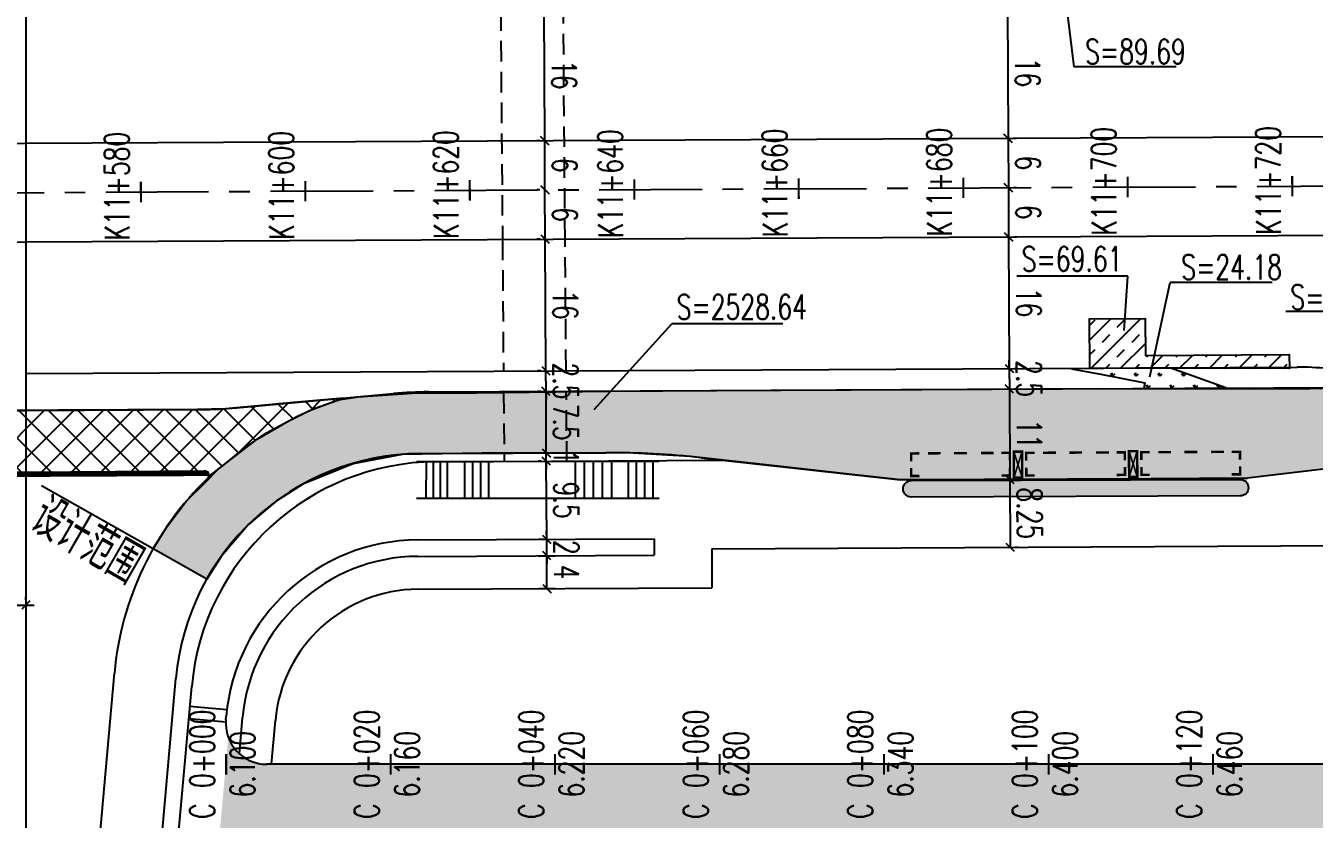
# Model space of a CAD drawing. Extents: x 113363 to 119694, y 18926 to 19620.
# Drawn here: x 115733.2 to 115889.9, y 19198.3 to 19294.8 of the extents above; entities that cross this region are included whole.
import ezdxf
from ezdxf.enums import TextEntityAlignment as Align

# ---------------------------------------------------------------- set-up
doc = ezdxf.new("R2010")
doc.units = 0
for name, pattern in [('CENTER', [2, 1.25, -0.25, 0.25, -0.25]), ('CONTINOUS', [0]), ('DASHED2', [9.525, 6.35, -3.175]), ('HIDDENX2', [0.75, 0.5, -0.25])]:
    doc.linetypes.add(name, pattern=pattern)
for name, color, linetype in [('AXIS', 2, 'Continuous'), ('FW', 4, 'Continuous'), ('SGFW', 4, 'Continuous'), ('SZ-ZH-DIM', 7, 'Continuous'), ('人行道', 1, 'Continuous'), ('公交站', 3, 'Continuous'), ('地下通道', 6, 'Continuous'), ('对应标注', 1, 'Continuous'), ('挡土墙', 183, 'DASHED2'), ('树池绿化', 3, 'Continuous'), ('横断面宽度标注', 7, 'Continuous'), ('现状', 5, 'Continuous'), ('立道牙', 5, 'Continuous'), ('综合填充层', 12, 'Continuous'), ('计量填充层1', 30, 'Continuous'), ('计量填充层2', 241, 'Continuous'), ('计量填充层5', 100, 'Continuous'), ('辅助填充', 3, 'Continuous')]:
    doc.layers.add(name, color=color, linetype=linetype)
doc.styles.add('gpsxw', font='txt.shx', dxfattribs={"width": 0.7, "bigfont": 'hztxt.shx'})
doc.styles.add('hysztext', font='txtd.shx', dxfattribs={"width": 0.7, "bigfont": 'hztxt.shx'})
doc.styles.add('HZTXT', font='ROMANS', dxfattribs={"width": 0.75, "bigfont": 'HZTXT'})
doc.styles.get("Standard").update_dxf_attribs({"font": 'txtd.shx', "width": 0.7, "bigfont": 'hztxt.shx'})
doc.styles.add('txtd', font='txtd.shx', dxfattribs={"width": 0.7, "bigfont": 'hztxt.shx'})
doc.styles.add('XBT', font='', dxfattribs={"width": 0.85})
doc.styles.get('XBT').set_extended_font_data('宋体')
doc.dimstyles.get("Standard").update_dxf_attribs({"dimtxt": 3, "dimasz": 1, "dimexe": 1, "dimexo": 0.625, "dimgap": 0.9, "dimtad": 1, "dimdsep": 46, "dimtxsty": 'txtd', "dimblk": 'OBLIQUE', "dimcen": 0.09, "dimclrd": 256, "dimadec": 0, "dimazin": 0, "dimtfac": 1, "dimtix": 1, "dimtmove": 2, "dimatfit": 3, "dimfxl": 1, "dimtolj": 1, "dimtzin": 0, "dimlwd": -1, "dimarcsym": 0})
doc.dimstyles.new('横断面', dxfattribs={"dimtxt": 3, "dimasz": 1, "dimexe": 1, "dimexo": 0.625, "dimgap": 0.9, "dimtad": 1, "dimdsep": 46, "dimtxsty": 'Standard', "dimblk": 'OBLIQUE', "dimcen": 0.09, "dimadec": 0, "dimazin": 0, "dimtfac": 1, "dimtix": 1, "dimtmove": 2, "dimatfit": 3, "dimfxl": 1, "dimtolj": 1, "dimtzin": 0, "dimarcsym": 0})

# ---------------------------------------------------------------- blocks, each defined once
blk = doc.blocks.new('_Oblique')
at = {"color": 0, "linetype": 'ByBlock', "lineweight": -2}
blk.add_line((-0.5, -0.5), (0.5, 0.5), dxfattribs=at)
blk = doc.blocks.new('*U212')
at = {"layer": '横断面宽度标注', "linetype": 'CONTINOUS', "transparency": 16777216}
blk.add_line((115852.61, 19297.15), (115852.69, 19281.15), dxfattribs=at)
at = {"layer": '横断面宽度标注', "color": 0, "linetype": 'CONTINOUS', "lineweight": -2, "transparency": 16777216}
for p, q in [((115853.23, 19297.15), (115853.61, 19297.15)), ((115853.31, 19281.15), (115853.69, 19281.15))]:
    blk.add_line(p, q, dxfattribs=at)
at = {"layer": '横断面宽度标注', "linetype": 'CONTINOUS', "transparency": 16777216}
for p, rotation in [((115852.61, 19297.15), 90.28595695185403), ((115852.69, 19281.15), 270.285956951854)]:
    blk.add_blockref('_Oblique', p, dxfattribs=dict(at, rotation=rotation))
at = {"layer": '横断面宽度标注', "color": 0, "linetype": 'CONTINOUS', "transparency": 16777216, "insert": (115855.05, 19289.16), "char_height": 3, "width": 0.000000001, "attachment_point": 5, "rotation": 270.286, "style": 'txtd'}
blk.add_mtext('\\A1;16', dxfattribs=at)
blk = doc.blocks.new('*U214')
at = {"layer": '横断面宽度标注', "linetype": 'CONTINOUS', "transparency": 16777216}
blk.add_line((115852.69, 19281.15), (115852.72, 19275.15), dxfattribs=at)
at = {"layer": '横断面宽度标注', "color": 0, "linetype": 'CONTINOUS', "lineweight": -2, "transparency": 16777216}
for p, q in [((115853.31, 19281.15), (115853.69, 19281.15)), ((115853.34, 19275.15), (115853.72, 19275.15))]:
    blk.add_line(p, q, dxfattribs=at)
at = {"layer": '横断面宽度标注', "linetype": 'CONTINOUS', "transparency": 16777216}
for p, rotation in [((115852.69, 19281.15), 90.28595695185403), ((115852.72, 19275.15), 270.285956951854)]:
    blk.add_blockref('_Oblique', p, dxfattribs=dict(at, rotation=rotation))
at = {"layer": '横断面宽度标注', "color": 0, "linetype": 'CONTINOUS', "transparency": 16777216, "insert": (115855.1, 19278.16), "char_height": 3, "width": 0.000000001, "attachment_point": 5, "rotation": 270.286, "style": 'txtd'}
blk.add_mtext('\\A1;6', dxfattribs=at)
blk = doc.blocks.new('*U215')
at = {"layer": '横断面宽度标注', "linetype": 'CONTINOUS', "transparency": 16777216}
blk.add_line((115852.72, 19275.15), (115852.75, 19269.15), dxfattribs=at)
at = {"layer": '横断面宽度标注', "color": 0, "linetype": 'CONTINOUS', "lineweight": -2, "transparency": 16777216}
for p, q in [((115853.34, 19275.15), (115853.72, 19275.15)), ((115853.37, 19269.15), (115853.75, 19269.15))]:
    blk.add_line(p, q, dxfattribs=at)
at = {"layer": '横断面宽度标注', "linetype": 'CONTINOUS', "transparency": 16777216}
for p, rotation in [((115852.72, 19275.15), 90.28595695185403), ((115852.75, 19269.15), 270.285956951854)]:
    blk.add_blockref('_Oblique', p, dxfattribs=dict(at, rotation=rotation))
at = {"layer": '横断面宽度标注', "color": 0, "linetype": 'CONTINOUS', "transparency": 16777216, "insert": (115855.13, 19272.16), "char_height": 3, "width": 0.000000001, "attachment_point": 5, "rotation": 270.286, "style": 'txtd'}
blk.add_mtext('\\A1;6', dxfattribs=at)
blk = doc.blocks.new('*U216')
at = {"layer": '横断面宽度标注', "linetype": 'CONTINOUS', "transparency": 16777216}
blk.add_line((115852.75, 19269.15), (115852.83, 19253.15), dxfattribs=at)
at = {"layer": '横断面宽度标注', "color": 0, "linetype": 'CONTINOUS', "lineweight": -2, "transparency": 16777216}
for p, q in [((115853.37, 19269.15), (115853.75, 19269.15)), ((115853.45, 19253.15), (115853.83, 19253.15))]:
    blk.add_line(p, q, dxfattribs=at)
at = {"layer": '横断面宽度标注', "linetype": 'CONTINOUS', "transparency": 16777216}
for p, rotation in [((115852.75, 19269.15), 90.28595695185403), ((115852.83, 19253.15), 270.285956951854)]:
    blk.add_blockref('_Oblique', p, dxfattribs=dict(at, rotation=rotation))
at = {"layer": '横断面宽度标注', "color": 0, "linetype": 'CONTINOUS', "transparency": 16777216, "insert": (115855.19, 19261.16), "char_height": 3, "width": 0.000000001, "attachment_point": 5, "rotation": 270.286, "style": 'txtd'}
blk.add_mtext('\\A1;16', dxfattribs=at)
blk = doc.blocks.new('*U217')
at = {"layer": '横断面宽度标注', "linetype": 'CONTINOUS', "transparency": 16777216}
for p, q in [((115852.83, 19253.15), (115852.82, 19254.15)), ((115852.83, 19253.15), (115852.84, 19250.65)), ((115852.84, 19250.65), (115852.84, 19249.65))]:
    blk.add_line(p, q, dxfattribs=at)
at = {"layer": '横断面宽度标注', "color": 0, "linetype": 'CONTINOUS', "lineweight": -2, "transparency": 16777216}
for p, q in [((115853.45, 19253.15), (115853.83, 19253.15)), ((115853.46, 19250.65), (115853.84, 19250.65))]:
    blk.add_line(p, q, dxfattribs=at)
at = {"layer": '横断面宽度标注', "linetype": 'CONTINOUS', "transparency": 16777216}
for p, rotation in [((115852.83, 19253.15), 270.285956951854), ((115852.84, 19250.65), 90.28595695185403)]:
    blk.add_blockref('_Oblique', p, dxfattribs=dict(at, rotation=rotation))
at = {"layer": '横断面宽度标注', "color": 0, "linetype": 'CONTINOUS', "transparency": 16777216, "insert": (115855.23, 19251.91), "char_height": 3, "width": 0.000000001, "attachment_point": 5, "rotation": 270.286, "style": 'txtd'}
blk.add_mtext('\\A1;2.5', dxfattribs=at)
blk = doc.blocks.new('*U218')
at = {"layer": '横断面宽度标注', "linetype": 'CONTINOUS', "transparency": 16777216}
blk.add_line((115852.84, 19250.65), (115852.89, 19239.65), dxfattribs=at)
at = {"layer": '横断面宽度标注', "color": 0, "linetype": 'CONTINOUS', "lineweight": -2, "transparency": 16777216}
for p, q in [((115853.46, 19250.65), (115853.84, 19250.65)), ((115853.52, 19239.65), (115853.89, 19239.65))]:
    blk.add_line(p, q, dxfattribs=at)
at = {"layer": '横断面宽度标注', "linetype": 'CONTINOUS', "transparency": 16777216}
for p, rotation in [((115852.84, 19250.65), 90.28595695185403), ((115852.89, 19239.65), 270.285956951854)]:
    blk.add_blockref('_Oblique', p, dxfattribs=dict(at, rotation=rotation))
at = {"layer": '横断面宽度标注', "color": 0, "linetype": 'CONTINOUS', "transparency": 16777216, "insert": (115855.27, 19245.16), "char_height": 3, "width": 0.000000001, "attachment_point": 5, "rotation": 270.286, "style": 'txtd'}
blk.add_mtext('\\A1;11', dxfattribs=at)
blk = doc.blocks.new('*U219')
at = {"layer": '横断面宽度标注', "linetype": 'CONTINOUS', "transparency": 16777216}
blk.add_line((115852.89, 19239.65), (115852.93, 19231.4), dxfattribs=at)
at = {"layer": '横断面宽度标注', "color": 0, "linetype": 'CONTINOUS', "lineweight": -2, "transparency": 16777216}
for p, q in [((115853.52, 19239.65), (115853.89, 19239.65)), ((115853.56, 19231.4), (115853.93, 19231.4))]:
    blk.add_line(p, q, dxfattribs=at)
at = {"layer": '横断面宽度标注', "linetype": 'CONTINOUS', "transparency": 16777216}
for p, rotation in [((115852.89, 19239.65), 90.28595695185403), ((115852.93, 19231.4), 270.285956951854)]:
    blk.add_blockref('_Oblique', p, dxfattribs=dict(at, rotation=rotation))
at = {"layer": '横断面宽度标注', "color": 0, "linetype": 'CONTINOUS', "transparency": 16777216, "insert": (115855.31, 19235.53), "char_height": 3, "width": 0.000000001, "attachment_point": 5, "rotation": 270.286, "style": 'txtd'}
blk.add_mtext('\\A1;8.25', dxfattribs=at)
blk = doc.blocks.new('*U220')
at = {"layer": '横断面宽度标注', "color": 0, "linetype": 'CONTINOUS', "lineweight": -2, "transparency": 16777216}
for p, q in [((115795.6, 19230.36), (115797.6, 19230.37)), ((115795.62, 19226.36), (115797.62, 19226.37))]:
    blk.add_line(p, q, dxfattribs=at)
at = {"layer": '横断面宽度标注', "linetype": 'CONTINOUS', "transparency": 16777216}
blk.add_line((115796.62, 19226.37), (115796.6, 19230.37), dxfattribs=at)
for p, rotation in [((115796.6, 19230.37), 90.28595695247907), ((115796.62, 19226.37), 270.2859569524791)]:
    blk.add_blockref('_Oblique', p, dxfattribs=dict(at, rotation=rotation))
at = {"layer": '横断面宽度标注', "color": 0, "linetype": 'CONTINOUS', "transparency": 16777216, "insert": (115799.01, 19228.38), "char_height": 3, "width": 0.000000001, "attachment_point": 5, "rotation": 270.286, "style": 'txtd'}
blk.add_mtext('\\A1;4', dxfattribs=at)
blk = doc.blocks.new('*U221')
at = {"layer": '横断面宽度标注', "linetype": 'CONTINOUS', "transparency": 16777216}
for p, q in [((115796.59, 19232.37), (115796.58, 19233.37)), ((115796.6, 19230.37), (115796.59, 19232.37)), ((115796.6, 19230.37), (115796.6, 19229.37))]:
    blk.add_line(p, q, dxfattribs=at)
at = {"layer": '横断面宽度标注', "color": 0, "linetype": 'CONTINOUS', "lineweight": -2, "transparency": 16777216}
for p, q in [((115796.22, 19232.36), (115795.59, 19232.36)), ((115795.6, 19230.36), (115797.6, 19230.37))]:
    blk.add_line(p, q, dxfattribs=at)
at = {"layer": '横断面宽度标注', "linetype": 'CONTINOUS', "transparency": 16777216}
for p, rotation in [((115796.59, 19232.37), 270.2859569526877), ((115796.6, 19230.37), 90.28595695268774)]:
    blk.add_blockref('_Oblique', p, dxfattribs=dict(at, rotation=rotation))
at = {"layer": '横断面宽度标注', "color": 0, "linetype": 'CONTINOUS', "transparency": 16777216, "insert": (115798.99, 19231.38), "char_height": 3, "width": 0.000000001, "attachment_point": 5, "rotation": 270.286, "style": 'txtd'}
blk.add_mtext('\\A1;2', dxfattribs=at)
blk = doc.blocks.new('*U222')
at = {"layer": '横断面宽度标注', "color": 0, "linetype": 'CONTINOUS', "lineweight": -2, "transparency": 16777216}
for p, q in [((115795.93, 19241.86), (115795.54, 19241.86)), ((115796.22, 19232.36), (115795.59, 19232.36))]:
    blk.add_line(p, q, dxfattribs=at)
at = {"layer": '横断面宽度标注', "linetype": 'CONTINOUS', "transparency": 16777216}
blk.add_line((115796.59, 19232.37), (115796.54, 19241.87), dxfattribs=at)
for p, rotation in [((115796.54, 19241.87), 90.28595695268774), ((115796.59, 19232.37), 270.2859569526877)]:
    blk.add_blockref('_Oblique', p, dxfattribs=dict(at, rotation=rotation))
at = {"layer": '横断面宽度标注', "color": 0, "linetype": 'CONTINOUS', "transparency": 16777216, "insert": (115798.96, 19237.13), "char_height": 3, "width": 0.000000001, "attachment_point": 5, "rotation": 270.286, "style": 'txtd'}
blk.add_mtext('\\A1;9.5', dxfattribs=at)
blk = doc.blocks.new('*U223')
at = {"layer": '横断面宽度标注', "linetype": 'CONTINOUS', "transparency": 16777216}
for p, q in [((115796.53, 19242.87), (115796.53, 19243.87)), ((115796.54, 19241.87), (115796.53, 19242.87)), ((115796.54, 19241.87), (115796.54, 19240.87))]:
    blk.add_line(p, q, dxfattribs=at)
at = {"layer": '横断面宽度标注', "color": 0, "linetype": 'CONTINOUS', "lineweight": -2, "transparency": 16777216}
for p, q in [((115795.92, 19242.86), (115795.53, 19242.86)), ((115795.93, 19241.86), (115795.54, 19241.86))]:
    blk.add_line(p, q, dxfattribs=at)
at = {"layer": '横断面宽度标注', "linetype": 'CONTINOUS', "transparency": 16777216}
for p, rotation in [((115796.53, 19242.87), 270.2859569526877), ((115796.54, 19241.87), 90.28595695268774)]:
    blk.add_blockref('_Oblique', p, dxfattribs=dict(at, rotation=rotation))
at = {"layer": '横断面宽度标注', "color": 0, "linetype": 'CONTINOUS', "transparency": 16777216, "insert": (115798.94, 19242.38), "char_height": 3, "width": 0.000000001, "attachment_point": 5, "rotation": 270.286, "style": 'txtd'}
blk.add_mtext('\\A1;1', dxfattribs=at)
blk = doc.blocks.new('*U226')
at = {"layer": '横断面宽度标注', "color": 0, "linetype": 'CONTINOUS', "lineweight": -2, "transparency": 16777216}
for p, q in [((115795.89, 19250.36), (115795.5, 19250.36)), ((115795.92, 19242.86), (115795.53, 19242.86))]:
    blk.add_line(p, q, dxfattribs=at)
at = {"layer": '横断面宽度标注', "linetype": 'CONTINOUS', "transparency": 16777216}
blk.add_line((115796.53, 19242.87), (115796.5, 19250.37), dxfattribs=at)
for p, rotation in [((115796.5, 19250.37), 90.28595695268774), ((115796.53, 19242.87), 270.2859569526877)]:
    blk.add_blockref('_Oblique', p, dxfattribs=dict(at, rotation=rotation))
at = {"layer": '横断面宽度标注', "color": 0, "linetype": 'CONTINOUS', "transparency": 16777216, "insert": (115798.92, 19246.63), "char_height": 3, "width": 0.000000001, "attachment_point": 5, "rotation": 270.286, "style": 'txtd'}
blk.add_mtext('\\A1;7.5', dxfattribs=at)
blk = doc.blocks.new('*U227')
at = {"layer": '横断面宽度标注', "linetype": 'CONTINOUS', "transparency": 16777216}
for p, q in [((115796.48, 19252.87), (115796.48, 19253.87)), ((115796.5, 19250.37), (115796.48, 19252.87)), ((115796.5, 19250.37), (115796.5, 19249.37))]:
    blk.add_line(p, q, dxfattribs=at)
at = {"layer": '横断面宽度标注', "color": 0, "linetype": 'CONTINOUS', "lineweight": -2, "transparency": 16777216}
for p, q in [((115795.87, 19252.86), (115795.48, 19252.86)), ((115795.89, 19250.36), (115795.5, 19250.36))]:
    blk.add_line(p, q, dxfattribs=at)
at = {"layer": '横断面宽度标注', "linetype": 'CONTINOUS', "transparency": 16777216}
for p, rotation in [((115796.48, 19252.87), 270.2859569526877), ((115796.5, 19250.37), 90.28595695268774)]:
    blk.add_blockref('_Oblique', p, dxfattribs=dict(at, rotation=rotation))
at = {"layer": '横断面宽度标注', "color": 0, "linetype": 'CONTINOUS', "transparency": 16777216, "insert": (115798.89, 19251.63), "char_height": 3, "width": 0.000000001, "attachment_point": 5, "rotation": 270.286, "style": 'txtd'}
blk.add_mtext('\\A1;2.5', dxfattribs=at)
blk = doc.blocks.new('*U228')
at = {"layer": '横断面宽度标注', "color": 0, "linetype": 'CONTINOUS', "lineweight": -2, "transparency": 16777216}
for p, q in [((115795.79, 19268.86), (115795.4, 19268.86)), ((115795.87, 19252.86), (115795.48, 19252.86))]:
    blk.add_line(p, q, dxfattribs=at)
at = {"layer": '横断面宽度标注', "linetype": 'CONTINOUS', "transparency": 16777216}
blk.add_line((115796.48, 19252.87), (115796.4, 19268.87), dxfattribs=at)
for p, rotation in [((115796.4, 19268.87), 90.28595695268774), ((115796.48, 19252.87), 270.2859569526877)]:
    blk.add_blockref('_Oblique', p, dxfattribs=dict(at, rotation=rotation))
at = {"layer": '横断面宽度标注', "color": 0, "linetype": 'CONTINOUS', "transparency": 16777216, "insert": (115798.84, 19260.88), "char_height": 3, "width": 0.000000001, "attachment_point": 5, "rotation": 270.286, "style": 'txtd'}
blk.add_mtext('\\A1;16', dxfattribs=at)
blk = doc.blocks.new('*U229')
at = {"layer": '横断面宽度标注', "color": 0, "linetype": 'CONTINOUS', "lineweight": -2, "transparency": 16777216}
for p, q in [((115795.76, 19274.86), (115795.37, 19274.86)), ((115795.79, 19268.86), (115795.4, 19268.86))]:
    blk.add_line(p, q, dxfattribs=at)
at = {"layer": '横断面宽度标注', "linetype": 'CONTINOUS', "transparency": 16777216}
blk.add_line((115796.4, 19268.87), (115796.37, 19274.87), dxfattribs=at)
for p, rotation in [((115796.37, 19274.87), 90.28595695268774), ((115796.4, 19268.87), 270.2859569526877)]:
    blk.add_blockref('_Oblique', p, dxfattribs=dict(at, rotation=rotation))
at = {"layer": '横断面宽度标注', "color": 0, "linetype": 'CONTINOUS', "transparency": 16777216, "insert": (115798.79, 19271.88), "char_height": 3, "width": 0.000000001, "attachment_point": 5, "rotation": 270.286, "style": 'txtd'}
blk.add_mtext('\\A1;6', dxfattribs=at)
blk = doc.blocks.new('*U230')
at = {"layer": '横断面宽度标注', "color": 0, "linetype": 'CONTINOUS', "lineweight": -2, "transparency": 16777216}
for p, q in [((115795.73, 19280.86), (115795.34, 19280.86)), ((115795.76, 19274.86), (115795.37, 19274.86))]:
    blk.add_line(p, q, dxfattribs=at)
at = {"layer": '横断面宽度标注', "linetype": 'CONTINOUS', "transparency": 16777216}
blk.add_line((115796.37, 19274.87), (115796.34, 19280.87), dxfattribs=at)
for p, rotation in [((115796.34, 19280.87), 90.28595695268774), ((115796.37, 19274.87), 270.2859569526877)]:
    blk.add_blockref('_Oblique', p, dxfattribs=dict(at, rotation=rotation))
at = {"layer": '横断面宽度标注', "color": 0, "linetype": 'CONTINOUS', "transparency": 16777216, "insert": (115798.76, 19277.88), "char_height": 3, "width": 0.000000001, "attachment_point": 5, "rotation": 270.286, "style": 'txtd'}
blk.add_mtext('\\A1;6', dxfattribs=at)
blk = doc.blocks.new('*U231')
at = {"layer": '横断面宽度标注', "color": 0, "linetype": 'CONTINOUS', "lineweight": -2, "transparency": 16777216}
for p, q in [((115795.65, 19296.86), (115795.26, 19296.86)), ((115795.73, 19280.86), (115795.34, 19280.86))]:
    blk.add_line(p, q, dxfattribs=at)
at = {"layer": '横断面宽度标注', "linetype": 'CONTINOUS', "transparency": 16777216}
blk.add_line((115796.34, 19280.87), (115796.26, 19296.87), dxfattribs=at)
for p, rotation in [((115796.26, 19296.87), 90.28595695268774), ((115796.34, 19280.87), 270.2859569526877)]:
    blk.add_blockref('_Oblique', p, dxfattribs=dict(at, rotation=rotation))
at = {"layer": '横断面宽度标注', "color": 0, "linetype": 'CONTINOUS', "transparency": 16777216, "insert": (115798.7, 19288.88), "char_height": 3, "width": 0.000000001, "attachment_point": 5, "rotation": 270.286, "style": 'txtd'}
blk.add_mtext('\\A1;16', dxfattribs=at)
blk = doc.blocks.new('*U175')
at = {"layer": '横断面宽度标注', "color": 0, "linetype": 'CONTINOUS', "lineweight": -2, "transparency": 16777216}
for p, q in [((115721, 19224.99), (115721, 19225.37)), ((115733.25, 19224.99), (115733.25, 19225.37)), ((115721, 19224.37), (115720, 19224.37)), ((115721, 19224.37), (115733.25, 19224.37)), ((115733.25, 19224.37), (115734.25, 19224.37))]:
    blk.add_line(p, q, dxfattribs=at)
blk.add_blockref('_Oblique', (115721, 19224.37), dxfattribs=at)
at = {"layer": '横断面宽度标注', "color": 0, "linetype": 'CONTINOUS', "lineweight": -2, "transparency": 16777216, "rotation": 180}
blk.add_blockref('_Oblique', (115733.25, 19224.37), dxfattribs=at)
at = {"layer": '横断面宽度标注', "color": 0, "linetype": 'CONTINOUS', "transparency": 16777216, "insert": (115727.12, 19226.77), "char_height": 3, "width": 0.000000001, "attachment_point": 5}
blk.add_mtext('\\A1;12.25', dxfattribs=at)
blk = doc.blocks.new('三位2')
at = {"layer": '公交站'}
blk.add_hatch(color=256, dxfattribs=at).paths.add_polyline_path([(17.66, -9.6, 0.999374), (18.44, -7.75), (-18.44, 7.75, 0.999374), (-19.21, 5.91)])
at = {"layer": '公交站', "linetype": 'Continuous'}
for points in [[(-17.53, 9.92, 0.3, 0.3, 0), (-17.16, 10.8, 0.3, 0.3, 0), (-16.23, 10.41, 0.3, 0.3, 0)], [(-13.83, 9.41, 0.3, 0.3, 0), (-15.27, 10.01, 0.3, 0.3, 0)], [(-17.86, 9.15, 0.3, 0.3, 0), (-18.23, 8.27, 0.3, 0.3, 0), (-17.29, 7.88, 0.3, 0.3, 0)], [(-10.89, 8.18, 0.3, 0.3, 0), (-12.34, 8.79, 0.3, 0.3, 0)], [(-7.89, 6.92, 0.3, 0.3, 0), (-9.33, 7.53, 0.3, 0.3, 0)], [(-6.46, 5.29, 0.3, 0.3, 0), (-6.09, 6.17, 0.3, 0.3, 0), (-7.03, 6.57, 0.3, 0.3, 0)], [(-4.65, 5.73, 0.2, 0.2, 0), (-6.79, 3.22, 0.2, 0.2, 0)], [(-5.87, 2.83, 0.2, 0.2, 0), (-5.58, 6.12, 0.2, 0.2, 0)], [(-4.62, 4.52, 0.3, 0.3, 0), (-4.25, 5.4, 0.3, 0.3, 0), (-3.31, 5.01, 0.3, 0.3, 0)], [(-0.92, 4.01, 0.3, 0.3, 0), (-2.36, 4.61, 0.3, 0.3, 0)], [(-6.79, 4.52, 0.3, 0.3, 0), (-7.15, 3.64, 0.3, 0.3, 0), (-8.09, 4.03, 0.3, 0.3, 0)], [(-4.94, 3.75, 0.3, 0.3, 0), (-5.31, 2.87, 0.3, 0.3, 0), (-4.37, 2.47, 0.3, 0.3, 0)], [(2.02, 2.78, 0.3, 0.3, 0), (0.58, 3.38, 0.3, 0.3, 0)], [(5.03, 1.52, 0.3, 0.3, 0), (3.59, 2.13, 0.3, 0.3, 0)], [(6.45, -0.11, 0.3, 0.3, 0), (6.82, 0.77, 0.3, 0.3, 0), (5.89, 1.16, 0.3, 0.3, 0)], [(8.26, 0.33, 0.2, 0.2, 0), (6.13, -2.18, 0.2, 0.2, 0)], [(7.05, -2.57, 0.2, 0.2, 0), (7.34, 0.72, 0.2, 0.2, 0)], [(8.3, -0.88, 0.3, 0.3, 0), (8.67, 0, 0.3, 0.3, 0), (9.6, -0.39, 0.3, 0.3, 0)], [(6.13, -0.88, 0.3, 0.3, 0), (5.76, -1.76, 0.3, 0.3, 0), (4.83, -1.37, 0.3, 0.3, 0)], [(7.98, -1.65, 0.3, 0.3, 0), (7.61, -2.54, 0.3, 0.3, 0), (8.54, -2.93, 0.3, 0.3, 0)], [(12, -1.39, 0.3, 0.3, 0), (10.56, -0.79, 0.3, 0.3, 0)], [(14.94, -2.62, 0.3, 0.3, 0), (13.5, -2.02, 0.3, 0.3, 0)], [(17.95, -3.88, 0.3, 0.3, 0), (16.5, -3.28, 0.3, 0.3, 0)], [(19.37, -5.51, 0.3, 0.3, 0), (19.74, -4.63, 0.3, 0.3, 0), (18.8, -4.24, 0.3, 0.3, 0)], [(19.05, -6.28, 0.3, 0.3, 0), (18.68, -7.17, 0.3, 0.3, 0), (17.74, -6.77, 0.3, 0.3, 0)]]:
    blk.add_lwpolyline(points, format="xyseb", dxfattribs=at)
at = {"layer": '公交站'}
blk.add_lwpolyline([(18.44, -7.75, -1), (17.66, -9.59), (-19.21, 5.91, -1), (-18.44, 7.75)], format="xyb", close=True, dxfattribs=at)
at = {"layer": '公交站', "linetype": 'Continuous'}
for points in [[(-4.65, 5.73, 0.3, 0.3, 0), (-5.58, 6.12, 0.3, 0.3, 0), (-6.79, 3.22, 0.3, 0.3, 0), (-5.87, 2.83, 0.3, 0.3, 0)], [(8.26, 0.33, 0.3, 0.3, 0), (7.34, 0.72, 0.3, 0.3, 0), (6.13, -2.18, 0.3, 0.3, 0), (7.05, -2.57, 0.3, 0.3, 0)]]:
    blk.add_lwpolyline(points, format="xyseb", close=True, dxfattribs=at)
at = {"layer": '公交站', "style": 'XBT', "width": 0.85}
blk.add_attdef('公交站台', text='', height=3, rotation=337.1616, dxfattribs=at).set_placement((-9.91, -3.65), align=Align.BOTTOM_LEFT)

msp = doc.modelspace()

# ---------------------------------------------------------------- hatches: boundary and pattern name
at = {"layer": '综合填充层', "linetype": 'CONTINOUS'}
h = msp.add_hatch(dxfattribs=at)
h.set_pattern_fill('CROSS', color=256, scale=0.25, style=0)
h.paths.add_polyline_path([(116116.336, 19216.256), (116113.593, 19210), (116113.593, 19205), (116096.381, 19205), (116080.325, 19205), (116051.812, 19205), (116021.161, 19205), (115995.825, 19205), (115976.184, 19205), (115976.166, 19208.762), (115975.151, 19211.757), (115975.05, 19232.007), (115976.035, 19235.012), (115970.038, 19234.23), (115970.033, 19235.23), (115970.03, 19235.982), (115970.534, 19238.419), (115971.526, 19239.976), (115974.784, 19241.881), (115976.69, 19242.015), (115976.69, 19242.533), (115967.143, 19242.616), (115963.237, 19242.246), (115960.353, 19241.75), (115958.69, 19241.419), (115957, 19241.917), (115957.05, 19231.917), (115958.065, 19228.922), (115958.151, 19211.672), (115957.166, 19208.667), (115957.154, 19205), (115943.544, 19205), (115858.841, 19205), (115762.56, 19205), (115761.743, 19205.067), (115760.764, 19205.334), (115760.108, 19205.642), (115759.586, 19205.981), (115759.218, 19206.28), (115758.665, 19206.864), (115758.159, 19207.625), (115757.87, 19208.377), (115756.467, 19192.657), (115755.75, 19189.794), (115761.528, 19187.02), (115766.969, 19192), (115863.815, 19192), (115958.934, 19192), (116089.664, 19192), (116127.708, 19192), (116139.465, 19192), (116145.717, 19189.101), (116149.285, 19191.723), (116150.43, 19192.693), (116149.867, 19194.091), (116147.572, 19196.346), (116143.652, 19200.076), (116140.997, 19202.519), (116139.358, 19204.007), (116134.813, 19204), (116131.638, 19204), (116129.627, 19204), (116128.256, 19204), (116127.132, 19204), (116126.705, 19204.173), (116126.618, 19204.682), (116127.176, 19205.545), (116127.836, 19206.71), (116128.466, 19208.102), (116128.966, 19209.567), (116129.294, 19210.924), (116129.398, 19211.512), (116129.523, 19212.3), (116128.47, 19213.208), (116126.8, 19214.536), (116125.398, 19215.636), (116123.787, 19217.118), (116122.724, 19218.095), (116121.826, 19218.92), (116121.079, 19219.607), (116120.724, 19219.49), (116116.887, 19217.155)])
at = {"layer": '计量填充层1'}
h = msp.add_hatch(dxfattribs=at)
h.set_pattern_fill('NET', color=256, scale=0.8, angle=45, style=0)
h.paths.add_polyline_path([(115584.341, 19249.806), (115584.017, 19249.577), (115533.862, 19214.084), (115530.917, 19212.152), (115526.992, 19210.004), (115524.675, 19208.941), (115518.98, 19206.898), (115516.582, 19206.263), (115513.444, 19205.62), (115511.543, 19205.331), (115508.15, 19204.999), (115417.261, 19204.46), (115417.258, 19201.586), (115530.942, 19201.632), (115530.434, 19202.212), (115530.399, 19202.71), (115530.608, 19203.161), (115561.725, 19225.226), (115567.502, 19228.953), (115572.276, 19231.536), (115576.305, 19233.404), (115582.26, 19235.691), (115587.005, 19237.137), (115591.233, 19238.16), (115596.705, 19239.131), (115602.176, 19239.716), (115607.538, 19239.923), (115733.31, 19240.55), (115754.875, 19240.689), (115755.189, 19240.633), (115755.523, 19240.249), (115755.509, 19240.011), (115757.43, 19241.509), (115759.818, 19243.443), (115762.517, 19245.301), (115766.294, 19247.359), (115768.302, 19248.286), (115771.878, 19249.539), (115769.07, 19249.285), (115765.79, 19248.988), (115761.057, 19248.559), (115757.512, 19248.256), (115754.144, 19248.154), (115703.128, 19247.9), (115674.717, 19247.758), (115637.596, 19247.573), (115625.028, 19247.51), (115612.834, 19247.449), (115603.407, 19247.235), (115599.228, 19246.989), (115596.651, 19246.693), (115596.089, 19247.143), (115596.424, 19247.661), (115600.158, 19248.842), (115605.732, 19250.24), (115609.649, 19250.973), (115612.713, 19251.407), (115614.499, 19251.605), (115615.796, 19251.723), (115618.756, 19251.913), (115584.368, 19251.991), (115584.561, 19251.647), (115584.907, 19251.271), (115585.017, 19250.903), (115584.996, 19250.578), (115584.825, 19250.21)])
at = {"layer": '计量填充层2'}
h = msp.add_hatch(dxfattribs=at)
h.set_pattern_fill('TRANS', color=256, scale=0.4, angle=45, style=0)
h.paths.add_polyline_path([(115862.607, 19253.196), (115862.577, 19259.199), (115869.364, 19259.24), (115869.387, 19254.74), (115886.883, 19254.844), (115886.901, 19253.131)])
h = msp.add_hatch(dxfattribs=at)
h.set_pattern_fill('TRANS', color=256, scale=0.4, angle=45, style=0)
h.paths.add_polyline_path([(116055.75, 19242.421), (116046.909, 19242.365), (116032.899, 19242.296), (116026.196, 19242.262), (116012.576, 19242.194), (116003.675, 19242.185), (115990.98, 19242.086), (115979.128, 19242.027), (115976.586, 19242.534), (115970.799, 19242.584), (115967.131, 19242.616), (115961.381, 19241.927), (115956.55, 19241.914), (115946.09, 19241.862), (115934.66, 19241.805), (115921.673, 19241.74), (115910.483, 19241.685), (115899.198, 19241.571), (115891.002, 19240.914), (115884.815, 19240.16), (115881.782, 19239.791), (115870.096, 19239.733), (115839.614, 19239.581), (115832.967, 19240.323), (115825.781, 19241.125), (115814.085, 19242.422), (115806.398, 19242.881), (115788.752, 19242.827), (115779.003, 19242.696), (115773.052, 19241.546), (115766.937, 19239.085), (115763.684, 19237.016), (115760.319, 19234.155), (115757.004, 19230.278), (115755.253, 19227.535), (115748.728, 19231.221), (115750.388, 19233.891), (115752.799, 19237.055), (115755.016, 19239.215), (115756.649, 19240.9), (115761.399, 19244.532), (115765.228, 19246.778), (115767.746, 19248.029), (115771.239, 19249.315), (115773.659, 19249.701), (115780.836, 19250.189), (115788.031, 19250.189), (115804.143, 19250.404), (115823.854, 19250.502), (115863.651, 19250.701), (115881.948, 19250.683), (115904.199, 19250.799), (115930.633, 19250.937), (115956.451, 19251.215), (115975.023, 19253.32), (116004.79, 19253.371), (115994.893, 19252.407), (115994.54, 19251.114), (115994.973, 19249.814), (115997.984, 19248.195), (116000, 19247.367), (116005.602, 19247.013), (116024.292, 19245.782), (116039.556, 19244.147)])
at = {"layer": '计量填充层5', "linetype": 'CONTINOUS'}
h = msp.add_hatch(dxfattribs=at)
h.set_pattern_fill('GRASS', color=256, scale=0.08, style=0)
h.set_pattern_definition([(90, (0, 0), (-1.43684, 1.43684), [0.381, -2.49268]), (45, (0, 0), (-1.43684098, 1.43684098), [0.381, -1.651]), (135, (0, 0), (-1.43684098, -1.43684098), [0.381, -1.651])])
h.paths.add_polyline_path([(115860.406, 19253.119), (115864.149, 19252.401), (115869.312, 19251.41), (115869.203, 19250.729), (115879.177, 19250.778), (115872.365, 19253.244)])

# ---------------------------------------------------------------- linework, layer by layer
at = {"layer": 'AXIS', "color": 211, "linetype": 'CENTER', "ltscale": 10}
msp.add_line((113543.008, 19263.619), (119536.495, 19293.532), dxfattribs=at)
at = {"layer": 'FW', "linetype": 'CONTINOUS'}
msp.add_line((115755.253, 19227.535), (115735.155, 19238.89), dxfattribs=at)
at = {"layer": 'SZ-ZH-DIM'}
for points in [[(115887.228, 19276.569, 0.25, 0.25, 0), (115887.241, 19274.069, 0.25, 0.25, 0)], [(115747.23, 19275.87, 0.25, 0.25, 0), (115747.242, 19273.37, 0.25, 0.25, 0)], [(115767.23, 19275.97, 0.25, 0.25, 0), (115767.242, 19273.47, 0.25, 0.25, 0)], [(115787.23, 19276.07, 0.25, 0.25, 0), (115787.242, 19273.57, 0.25, 0.25, 0)], [(115807.229, 19276.17, 0.25, 0.25, 0), (115807.242, 19273.67, 0.25, 0.25, 0)], [(115827.229, 19276.269, 0.25, 0.25, 0), (115827.241, 19273.769, 0.25, 0.25, 0)], [(115847.229, 19276.369, 0.25, 0.25, 0), (115847.241, 19273.869, 0.25, 0.25, 0)], [(115867.229, 19276.469, 0.25, 0.25, 0), (115867.241, 19273.969, 0.25, 0.25, 0)], [(115757.61, 19206.25, 0.25, 0.25, 0), (115757.61, 19203.75, 0.25, 0.25, 0)], [(115777.61, 19206.25, 0.25, 0.25, 0), (115777.61, 19203.75, 0.25, 0.25, 0)], [(115797.61, 19206.25, 0.25, 0.25, 0), (115797.61, 19203.75, 0.25, 0.25, 0)], [(115817.61, 19206.25, 0.25, 0.25, 0), (115817.61, 19203.75, 0.25, 0.25, 0)], [(115837.61, 19206.25, 0.25, 0.25, 0), (115837.61, 19203.75, 0.25, 0.25, 0)], [(115857.61, 19206.25, 0.25, 0.25, 0), (115857.61, 19203.75, 0.25, 0.25, 0)], [(115877.61, 19206.25, 0.25, 0.25, 0), (115877.61, 19203.75, 0.25, 0.25, 0)]]:
    msp.add_lwpolyline(points, format="xyseb", dxfattribs=at)
at = {"layer": '人行道', "linetype": 'Continuous', "ltscale": 10}
for q in [(115957.05, 19231.917), (115816.679, 19226.466)]:
    msp.add_line((115816.655, 19231.216), q, dxfattribs=at)
at = {"layer": '人行道', "ltscale": 10}
for p, q in [((115780.937, 19226.288), (115816.679, 19226.466)), ((115763.121, 19205), (115763.593, 19210.332)), ((115763.121, 19205), (115763.593, 19210.332))]:
    msp.add_line(p, q, dxfattribs=at)
msp.add_arc((115781.025, 19208.788), 17.5, 90.28596, 174.93749, dxfattribs=at)
msp.add_arc((115781.025, 19208.788), 17.5, 90.28596, 174.93749, dxfattribs=at)
at = {"layer": '地下通道', "linetype": 'HIDDENX2', "ltscale": 5}
for points in [[(115790.992, 19296.74), (115791.203, 19268.842)], [(115790.992, 19296.74), (115791.203, 19268.842)], [(115798.82, 19268.846), (115798.609, 19296.766)], [(115798.82, 19268.846), (115798.609, 19296.766)], [(115791.203, 19268.842), (115791.328, 19252.928)], [(115791.203, 19268.842), (115791.328, 19252.928)], [(115798.945, 19252.949), (115798.82, 19268.846)], [(115798.945, 19252.949), (115798.82, 19268.846)], [(115791.352, 19250.189), (115791.407, 19241.813)], [(115791.352, 19250.189), (115791.407, 19241.813)], [(115799.033, 19241.817), (115798.969, 19250.189)], [(115799.033, 19241.817), (115798.969, 19250.189)]]:
    msp.add_lwpolyline(points, dxfattribs=at)
at = {"layer": '地下通道', "linetype": 'Continuous'}
for points in [[(115810.242, 19241.823), (115780.734, 19241.807)], [(115810.242, 19241.823), (115780.734, 19241.807)], [(115781.914, 19241.805), (115781.906, 19237.366)], [(115781.914, 19241.805), (115781.906, 19237.366)], [(115782.773, 19241.809), (115782.773, 19237.366)], [(115782.773, 19241.809), (115782.773, 19237.366)], [(115783.632, 19241.809), (115783.625, 19237.366)], [(115783.632, 19241.809), (115783.625, 19237.366)], [(115784.492, 19241.809), (115784.492, 19237.366)], [(115784.492, 19241.809), (115784.492, 19237.366)], [(115786.593, 19241.811), (115786.593, 19237.368)], [(115786.593, 19241.811), (115786.593, 19237.368)], [(115787.562, 19241.811), (115787.57, 19237.368)], [(115787.562, 19241.811), (115787.57, 19237.368)], [(115788.531, 19241.811), (115788.523, 19237.37)], [(115788.531, 19241.811), (115788.523, 19237.37)], [(115789.5, 19241.811), (115789.5, 19237.37)], [(115789.5, 19241.811), (115789.5, 19237.37)], [(115800.054, 19241.817), (115800.046, 19237.374)], [(115800.054, 19241.817), (115800.046, 19237.374)], [(115801.14, 19241.815), (115801.148, 19237.376)], [(115801.14, 19241.815), (115801.148, 19237.376)], [(115802.25, 19241.815), (115802.242, 19237.376)], [(115802.25, 19241.815), (115802.242, 19237.376)], [(115803.343, 19241.819), (115803.343, 19237.376)], [(115803.343, 19241.819), (115803.343, 19237.376)], [(115804.453, 19241.815), (115804.453, 19237.376)], [(115804.453, 19241.815), (115804.453, 19237.376)], [(115806.476, 19241.821), (115806.476, 19237.378)], [(115806.476, 19241.821), (115806.476, 19237.378)], [(115807.476, 19241.821), (115807.476, 19237.378)], [(115807.476, 19241.821), (115807.476, 19237.378)], [(115808.476, 19241.823), (115808.476, 19237.38)], [(115808.476, 19241.823), (115808.476, 19237.38)], [(115809.476, 19241.823), (115809.476, 19237.38)], [(115809.476, 19241.823), (115809.476, 19237.38)], [(115780.734, 19237.364), (115810.242, 19237.38)], [(115780.734, 19237.364), (115810.242, 19237.38)]]:
    msp.add_lwpolyline(points, dxfattribs=at)
at = {"layer": '对应标注', "linetype": 'CONTINOUS'}
for p, q in [((115859.635, 19298.469), (115860.694, 19289.826)), ((115873.107, 19289.826), (115860.694, 19289.826)), ((115867.241, 19264.387), (115853.764, 19264.387)), ((115866.783, 19257.757), (115867.241, 19264.387)), ((115869.938, 19252.121), (115872.384, 19263.607)), ((115884.798, 19263.607), (115872.384, 19263.607)), ((115900.19, 19260.08), (115886.454, 19260.08)), ((115802.372, 19248.158), (115811.805, 19258.56)), ((115825.282, 19258.56), (115811.805, 19258.56))]:
    msp.add_line(p, q, dxfattribs=at)
at = {"layer": '挡土墙', "color": 161, "ltscale": 0.2}
msp.add_lwpolyline([(115607.539, 19239.623, 0.6, 0.6, 0), (115755.488, 19240.361, 0.6, 0.6, 0)], format="xyseb", dxfattribs=at)
at = {"layer": '树池绿化'}
for p, q in [((115780.907, 19232.288), (115809.649, 19232.431)), ((115780.907, 19232.288), (115809.649, 19232.431)), ((115809.649, 19232.431), (115809.659, 19230.431)), ((115809.649, 19232.431), (115809.659, 19230.431)), ((115780.917, 19230.288), (115809.659, 19230.431)), ((115780.917, 19230.288), (115809.659, 19230.431)), ((115757.579, 19210.441), (115757.616, 19210.862)), ((115759.218, 19206.28), (115759.609, 19210.685)), ((115759.218, 19206.28), (115759.609, 19210.685))]:
    msp.add_line(p, q, dxfattribs=at)
msp.add_arc((115781.025, 19208.788), 21.5, 90.28596, 174.93749, dxfattribs=at)
msp.add_arc((115781.025, 19208.788), 21.5, 90.28596, 174.93749, dxfattribs=at)
at = {"layer": '横断面宽度标注', "linetype": 'CONTINOUS'}
msp.add_arc((115781.025, 19208.788), 23.5, 90.28596, 174.93749, dxfattribs=at)
msp.add_arc((115781.025, 19208.788), 23.5, 90.28596, 174.93749, dxfattribs=at)
at = {"layer": '现状'}
for p, q in [((115733.25, 19467.951), (115733.25, 19105.773)), ((115733.25, 19467.951), (115733.25, 19105.773)), ((115758.855, 19248.36), (115777.973, 19250.091)), ((115734.248, 19105.729), (115744.024, 19216.085)), ((115734.248, 19105.729), (115744.024, 19216.085)), ((115736.574, 19046.991), (115751.496, 19215.437)), ((115736.574, 19046.991), (115751.496, 19215.437)), ((115749.025, 19164.881), (115753.416, 19214.447)), ((115749.025, 19164.881), (115753.416, 19214.447))]:
    msp.add_line(p, q, dxfattribs=at)
for centre, radius, start, end in [((115754.345, 19298.156), 50, 270.28596, 275.17536), ((115755.031, 19240.159), 0.5, 313.89497, 90.28596), ((115781.378, 19212.775), 37.5, 133.89497, 174.93749), ((115781.378, 19212.775), 37.5, 133.89497, 174.93749)]:
    msp.add_arc(centre, radius, start, end, dxfattribs=at)
at = {"layer": '立道牙', "ltscale": 10}
for p, q in [((115733.25, 19280.55), (115940.527, 19281.585)), ((115733.25, 19268.55), (115940.587, 19269.585)), ((115733.25, 19252.55), (115887.825, 19253.322)), ((115757.685, 19211.631), (115753.202, 19212.028)), ((115757.552, 19210.137), (115753.07, 19210.534)), ((115957.154, 19205), (115762.56, 19205))]:
    msp.add_line(p, q, dxfattribs=at)
at = {"layer": '立道牙'}
for p, q in [((115733.25, 19280.55), (115940.527, 19281.585)), ((115706.75, 19280.418), (115733.25, 19280.55)), ((115733.25, 19268.55), (115940.587, 19269.585)), ((115706.75, 19268.418), (115733.25, 19268.55)), ((115733.25, 19252.55), (115887.825, 19253.322)), ((115782.233, 19250.295), (115897.469, 19250.87)), ((115706.772, 19247.918), (115733.257, 19248.05)), ((115733.272, 19248.05), (115754.595, 19248.157)), ((115781.229, 19242.789), (115803.783, 19242.902)), ((115815.374, 19242.286), (115839.614, 19239.581)), ((115733.31, 19240.55), (115755.029, 19240.659)), ((115783.15, 19241.799), (115818.173, 19241.974)), ((115891.002, 19240.914), (115881.782, 19239.791)), ((115706.81, 19240.418), (115733.295, 19240.55)), ((115839.614, 19239.581), (115881.782, 19239.791)), ((115757.685, 19211.631), (115753.202, 19212.028)), ((115757.552, 19210.137), (115753.07, 19210.534)), ((115957.154, 19205), (115762.56, 19205))]:
    msp.add_line(p, q, dxfattribs=at)
for centre, radius, start, end in [((115887.975, 19223.322), 30, 76.24971, 90.28596), ((115782.483, 19200.295), 50, 90.28596, 95.17536), ((115781.379, 19212.79), 30, 90.28596, 174.93749), ((115804.282, 19142.903), 100, 83.63153, 90.28596), ((115783.299, 19211.799), 30, 90.28596, 174.93749), ((115762.56, 19210), 5, 174.93749, 270)]:
    msp.add_arc(centre, radius, start, end, dxfattribs=at)
at = {"layer": '立道牙', "ltscale": 10}
for centre, radius, start, end in [((115781.379, 19212.79), 30, 90.28596, 174.93749), ((115783.299, 19211.799), 30, 90.28596, 174.93749), ((115762.56, 19210), 5, 174.93749, 270)]:
    msp.add_arc(centre, radius, start, end, dxfattribs=at)
at = {"layer": '计量填充层1'}
msp.add_lwpolyline([(115607.538, 19239.923), (115733.31, 19240.55), (115754.875, 19240.689), (115755.189, 19240.633), (115755.523, 19240.249), (115755.509, 19240.011), (115757.43, 19241.509), (115759.818, 19243.443), (115762.517, 19245.301), (115766.294, 19247.359), (115768.302, 19248.286), (115771.878, 19249.539), (115769.07, 19249.285), (115765.79, 19248.988), (115761.057, 19248.559), (115757.512, 19248.256), (115754.144, 19248.154), (115703.128, 19247.9)], dxfattribs=at)
at = {"layer": '计量填充层2'}
msp.add_lwpolyline([(115862.607, 19253.196), (115862.577, 19259.199), (115869.364, 19259.24), (115869.387, 19254.74), (115886.883, 19254.844), (115886.901, 19253.131)], close=True, dxfattribs=at)
at = {"layer": '计量填充层5', "linetype": 'CONTINOUS'}
msp.add_lwpolyline([(115860.406, 19253.119), (115864.149, 19252.401), (115869.312, 19251.41), (115869.203, 19250.729), (115879.177, 19250.778), (115872.365, 19253.244)], close=True, dxfattribs=at)
at = {"layer": '辅助填充', "linetype": 'CONTINOUS'}
msp.add_lwpolyline([(115891.002, 19240.914), (115884.815, 19240.16), (115881.782, 19239.791), (115870.096, 19239.733), (115839.614, 19239.581), (115832.967, 19240.323), (115825.781, 19241.125), (115814.085, 19242.422), (115806.398, 19242.881), (115788.752, 19242.827), (115779.003, 19242.696), (115773.052, 19241.546), (115766.937, 19239.085), (115763.684, 19237.016), (115760.319, 19234.155), (115757.004, 19230.278), (115755.253, 19227.535), (115748.728, 19231.221), (115750.388, 19233.891), (115752.799, 19237.055), (115755.016, 19239.215), (115756.649, 19240.9), (115761.399, 19244.532), (115765.228, 19246.778), (115767.746, 19248.029), (115771.239, 19249.315), (115773.659, 19249.701), (115780.836, 19250.189), (115788.031, 19250.189), (115804.143, 19250.404), (115823.854, 19250.502), (115863.651, 19250.701), (115881.948, 19250.683), (115904.199, 19250.799)], dxfattribs=at)

# ---------------------------------------------------------------- block references
at = {"layer": '公交站', "rotation": 22.98098373823461}
msp.add_blockref('三位2', (115860.909, 19239.57), dxfattribs=at)

# ---------------------------------------------------------------- texts
at = {"layer": 'SGFW', "linetype": 'Continuous', "style": 'HZTXT', "width": 0.7}
msp.add_text('设计范围', height=5, rotation=330.00472, dxfattribs=at).set_placement((115733.421, 19233.599, 145))
at = {"layer": 'SZ-ZH-DIM', "width": 0.7}
for s, rotation, style, p in [(' K11+580', 90.28596, 'hysztext', (115746.736, 19274.618)), (' K11+600', 90.28596, 'hysztext', (115766.736, 19274.718)), (' K11+620', 90.28596, 'hysztext', (115786.736, 19274.817)), (' K11+640', 90.28596, 'hysztext', (115806.736, 19274.917)), (' K11+660', 90.28596, 'hysztext', (115826.735, 19275.017)), (' K11+680', 90.28596, 'hysztext', (115846.735, 19275.117)), (' K11+700', 90.28596, 'hysztext', (115866.735, 19275.217)), (' K11+720', 90.28596, 'hysztext', (115886.735, 19275.316)), ('C 0+000', 90, 'gpsxw', (115757.11, 19205)), ('C 0+020', 90, 'gpsxw', (115777.11, 19205)), ('C 0+040', 90, 'gpsxw', (115797.11, 19205)), ('C 0+060', 90, 'gpsxw', (115817.11, 19205)), ('C 0+080', 90, 'gpsxw', (115837.11, 19205)), ('C 0+100', 90, 'gpsxw', (115857.11, 19205)), ('C 0+120', 90, 'gpsxw', (115877.11, 19205))]:
    msp.add_text(s, height=3, rotation=rotation, dxfattribs=dict(at, style=style)).set_placement(p, align=Align.BOTTOM_CENTER)
at = {"layer": 'SZ-ZH-DIM', "style": 'gpsxw', "width": 0.7}
for s, p in [('6.100', (115758.11, 19205)), ('6.160', (115778.11, 19205)), ('6.220', (115798.11, 19205)), ('6.280', (115818.11, 19205)), ('6.340', (115838.11, 19205)), ('6.400', (115858.11, 19205)), ('6.460', (115878.11, 19205))]:
    msp.add_text(s, height=3, rotation=90, dxfattribs=at).set_placement(p, align=Align.TOP_CENTER)
at = {"layer": '对应标注', "linetype": 'CONTINOUS', "style": 'txtd', "width": 0.7}
for s, p in [('S=89.69', (115862.054, 19290.203)), ('S=69.61', (115854.351, 19264.966)), ('S=24.18', (115873.744, 19263.984)), ('S=172.63', (115887.016, 19260.326)), ('S=2528.64', (115812.392, 19259.139))]:
    msp.add_text(s, height=3, dxfattribs=at).set_placement(p)

# ---------------------------------------------------------------- dimensions: what is measured, and where the dimension line sits
at = {"layer": '横断面宽度标注', "linetype": 'CONTINOUS'}
for base, p1, p2, angle, dimstyle, picture, middle in [((115796.265, 19296.865), (115796.359, 19280.865), (115796.279, 19296.865), 270.28596, 'Standard', '*U231', (115798.705, 19288.877)), ((115852.685, 19281.147), (115852.606, 19297.146), (115852.685, 19281.147), 90.28596, 'Standard', '*U212', (115855.045, 19289.158)), ((115796.345, 19280.865), (115796.389, 19274.866), (115796.359, 19280.865), 270.28596, 'Standard', '*U230', (115798.76, 19277.877)), ((115852.715, 19275.147), (115852.685, 19281.147), (115852.715, 19275.147), 90.28596, 'Standard', '*U214', (115855.1, 19278.159)), ((115796.375, 19274.865), (115796.419, 19268.866), (115796.389, 19274.866), 270.28596, 'Standard', '*U229', (115798.79, 19271.877)), ((115852.745, 19269.147), (115852.715, 19275.147), (115852.745, 19269.147), 90.28596, 'Standard', '*U215', (115855.13, 19272.159)), ((115796.405, 19268.866), (115796.499, 19252.866), (115796.419, 19268.866), 270.28596, 'Standard', '*U228', (115798.845, 19260.878)), ((115852.825, 19253.147), (115852.745, 19269.147), (115852.825, 19253.147), 90.28596, 'Standard', '*U216', (115855.185, 19261.159)), ((115796.485, 19252.866), (115796.511, 19250.366), (115796.499, 19252.866), 270.28596, 'Standard', '*U227', (115798.891, 19251.628)), ((115852.838, 19250.647), (115852.825, 19253.147), (115852.838, 19250.647), 90.28596, 'Standard', '*U217', (115855.231, 19251.909)), ((115796.497, 19250.366), (115796.549, 19242.866), (115796.511, 19250.366), 270.28596, 'Standard', '*U226', (115798.916, 19246.628)), ((115852.893, 19239.647), (115852.838, 19250.647), (115852.893, 19239.647), 90.28596, 'Standard', '*U218', (115855.265, 19245.159)), ((115796.534, 19242.866), (115796.554, 19241.866), (115796.549, 19242.866), 270.28596, 'Standard', '*U223', (115798.937, 19242.378)), ((115796.539, 19241.866), (115796.847, 19232.367), (115796.554, 19241.866), 270.28596, 'Standard', '*U222', (115798.963, 19237.128)), ((115852.934, 19231.397), (115852.893, 19239.647), (115852.934, 19231.397), 90.28596, 'Standard', '*U219', (115855.313, 19235.534)), ((115796.587, 19232.366), (115794.973, 19230.358), (115796.847, 19232.367), 270.28596, 'Standard', '*U221', (115798.992, 19231.378)), ((115733.25, 19224.366), (115721, 19224.366), (115733.25, 19224.366), 180, '横断面', '*U175', (115727.125, 19226.766))]:
    dim = msp.add_linear_dim(base=base, p1=p1, p2=p2, angle=angle, dimstyle=dimstyle, dxfattribs=at)
    dim.commit()
    dim.dimension.update_dxf_attribs({"geometry": picture, "text_midpoint": middle})
dim = msp.add_aligned_dim(p1=(115794.993, 19226.358), p2=(115794.973, 19230.358), distance=-1.624, dimstyle='Standard', dxfattribs=at)
dim.commit()
dim.dimension.update_dxf_attribs({"geometry": '*U220', "text_midpoint": (115799.007, 19228.378)})

doc.saveas('drawing.dxf')
